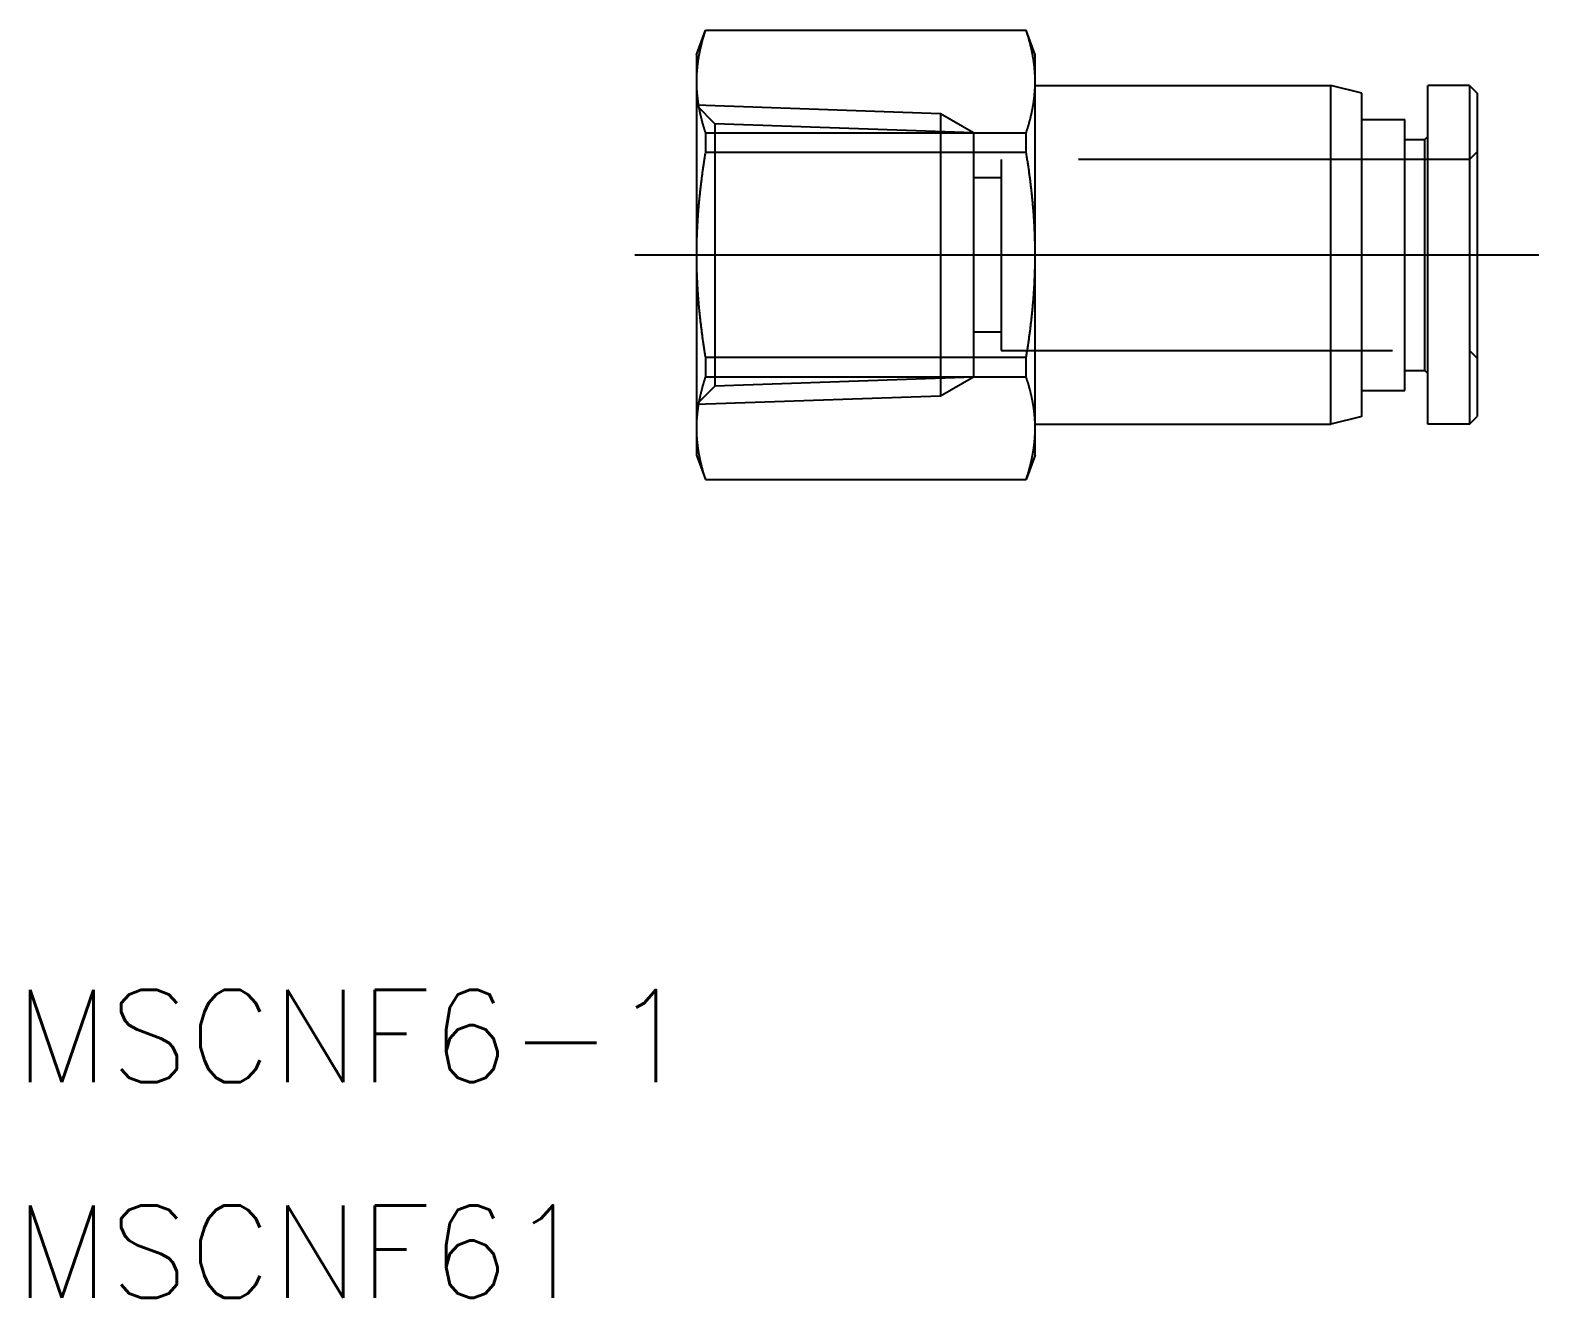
# Model space of a CAD drawing. Extents: x -66.3 to 8.5, y -33.9 to 9.3.
# Drawn here: x -66.32 to -17.34, y -33.88 to 7.3 of the extents above; entities that cross this region are included whole.
import ezdxf

# ---------------------------------------------------------------- set-up
doc = ezdxf.new("R2010")
doc.units = 0
doc.linetypes.add('CENTER', pattern=[50.8, 31.75, -6.35, 6.35, -6.35])
doc.linetypes.add('DASHED', pattern=[19.05, 12.7, -6.35])
doc.layers.get('0').update_dxf_attribs({"linetype": 'CONTINUOUS'})
doc.layers.add('CENTER', color=1, linetype='CENTER')
doc.styles.get("Standard").update_dxf_attribs({"font": 'txt.shx', "height": 3, "bigfont": 'bigfont.shx'})

msp = doc.modelspace()

# ---------------------------------------------------------------- linework, layer by layer
at = {"color": 7, "linetype": 'CONTINUOUS'}
for p, q in [((-44.688, 6.5), (-44.397, 7.3)), ((-44.397, 7.3), (-33.979, 7.3)), ((-44.397, 7.3), (-44.397, 7.29)), ((-33.979, 7.29), (-44.397, 7.29)), ((-33.688, 6.5), (-33.979, 7.3)), ((-33.979, 7.29), (-33.979, 7.3)), ((-44.688, 6.5), (-44.688, 5.629)), ((-33.688, 5.629), (-33.688, 6.5)), ((-44.688, 5.629), (-44.688, 0)), ((-33.688, 0), (-33.688, 5.629)), ((-33.688, 5.5), (-24.088, 5.5)), ((-24.088, -5.5), (-24.088, 5.5)), ((-23.088, 5.25), (-24.088, 5.5)), ((-20.938, -5.5), (-20.938, 5.5)), ((-19.588, 5.5), (-20.938, 5.5)), ((-19.588, 5.5), (-19.588, -5.5)), ((-19.588, 5.5), (-19.338, 5.25)), ((-23.088, -5.25), (-23.088, 5.25)), ((-19.338, 5.25), (-19.338, -5.25)), ((-44.397, 3.968), (-33.979, 3.968)), ((-44.397, 3.968), (-44.397, 3.323)), ((-33.979, 3.323), (-33.979, 3.968)), ((-23.088, 4.4), (-21.688, 4.4)), ((-21.688, -4.4), (-21.688, 4.4)), ((-21.688, 3.75), (-21.038, 3.75)), ((-21.038, 3.75), (-20.938, 3.85)), ((-21.038, -3.75), (-21.038, 3.75)), ((-33.979, 3.323), (-44.397, 3.323)), ((-44.688, 0), (-44.688, -5.629)), ((-33.688, -5.629), (-33.688, 0)), ((-44.397, -3.323), (-33.979, -3.323)), ((-44.397, -3.323), (-44.397, -3.968)), ((-33.979, -3.968), (-33.979, -3.323)), ((-21.688, -3.75), (-21.038, -3.75)), ((-21.038, -3.75), (-20.938, -3.85)), ((-33.979, -3.968), (-44.397, -3.968)), ((-23.088, -4.4), (-21.688, -4.4)), ((-23.088, -5.25), (-24.088, -5.5)), ((-19.588, -5.5), (-19.338, -5.25)), ((-44.688, -5.629), (-44.688, -6.5)), ((-33.688, -5.5), (-24.088, -5.5)), ((-33.688, -6.5), (-33.688, -5.629)), ((-19.588, -5.5), (-20.938, -5.5)), ((-44.688, -6.5), (-44.397, -7.3)), ((-33.688, -6.5), (-33.979, -7.3)), ((-44.397, -7.29), (-33.979, -7.29)), ((-44.397, -7.29), (-44.397, -7.3)), ((-44.397, -7.3), (-33.979, -7.3)), ((-33.979, -7.3), (-33.979, -7.29))]:
    msp.add_line(p, q, dxfattribs=at)
at = {"color": 3, "linetype": 'DASHED'}
for p, q in [((-36.759, 4.587), (-44.688, 4.864)), ((-44.688, 4.864), (-44.086, 4.262)), ((-36.759, 4.587), (-36.759, -4.587)), ((-35.688, 3.969), (-36.759, 4.587)), ((-44.086, 4.262), (-44.086, -4.262)), ((-35.688, 3.969), (-44.086, 4.262)), ((-35.688, 3.969), (-35.688, -3.969)), ((-19.588, 3.1), (-34.788, 3.1)), ((-34.788, 3.1), (-34.788, -3.1)), ((-19.338, 3.35), (-19.588, 3.1)), ((-34.788, 2.5), (-35.688, 2.5)), ((-35.688, -2.5), (-34.788, -2.5)), ((-34.788, -3.1), (-19.588, -3.1)), ((-19.338, -3.35), (-19.588, -3.1)), ((-44.688, -4.864), (-44.086, -4.262)), ((-35.688, -3.969), (-44.086, -4.262)), ((-35.688, -3.969), (-36.759, -4.587)), ((-36.759, -4.587), (-44.688, -4.864))]:
    msp.add_line(p, q, dxfattribs=at)
at = {"color": 7}
for points in [[(-44.397, 7.29, 0), (-44.403, 7.272, 0), (-44.409, 7.254, 0), (-44.415, 7.237, 0), (-44.42, 7.219, 0), (-44.426, 7.201, 0), (-44.432, 7.183, 0), (-44.437, 7.165, 0), (-44.443, 7.147, 0), (-44.448, 7.129, 0), (-44.454, 7.112, 0), (-44.459, 7.094, 0), (-44.464, 7.076, 0), (-44.469, 7.059, 0), (-44.475, 7.041, 0), (-44.48, 7.023, 0), (-44.485, 7.006, 0), (-44.49, 6.988, 0), (-44.495, 6.97, 0), (-44.499, 6.953, 0), (-44.504, 6.935, 0), (-44.509, 6.918, 0), (-44.514, 6.9, 0), (-44.518, 6.883, 0), (-44.523, 6.865, 0), (-44.527, 6.848, 0), (-44.532, 6.83, 0), (-44.536, 6.813, 0), (-44.54, 6.796, 0), (-44.545, 6.778, 0), (-44.549, 6.761, 0), (-44.553, 6.743, 0), (-44.557, 6.726, 0), (-44.561, 6.709, 0), (-44.565, 6.691, 0), (-44.569, 6.674, 0), (-44.573, 6.657, 0), (-44.577, 6.639, 0), (-44.58, 6.622, 0), (-44.584, 6.605, 0), (-44.587, 6.588, 0), (-44.591, 6.57, 0), (-44.594, 6.553, 0), (-44.598, 6.536, 0), (-44.601, 6.519, 0), (-44.605, 6.501, 0), (-44.608, 6.484, 0), (-44.611, 6.467, 0), (-44.614, 6.45, 0), (-44.617, 6.432, 0), (-44.62, 6.415, 0), (-44.623, 6.398, 0), (-44.626, 6.381, 0), (-44.629, 6.363, 0), (-44.631, 6.346, 0), (-44.634, 6.329, 0), (-44.637, 6.312, 0), (-44.639, 6.294, 0), (-44.642, 6.277, 0), (-44.644, 6.26, 0), (-44.646, 6.243, 0), (-44.649, 6.225, 0), (-44.651, 6.208, 0), (-44.653, 6.191, 0), (-44.655, 6.173, 0), (-44.657, 6.156, 0), (-44.659, 6.139, 0), (-44.661, 6.122, 0), (-44.663, 6.104, 0), (-44.665, 6.087, 0), (-44.667, 6.07, 0), (-44.668, 6.052, 0), (-44.67, 6.035, 0), (-44.671, 6.017, 0), (-44.673, 6, 0), (-44.674, 5.982, 0), (-44.676, 5.965, 0), (-44.677, 5.948, 0), (-44.678, 5.93, 0), (-44.679, 5.913, 0), (-44.68, 5.895, 0), (-44.681, 5.878, 0), (-44.682, 5.86, 0), (-44.683, 5.842, 0), (-44.684, 5.825, 0), (-44.685, 5.807, 0), (-44.685, 5.789, 0), (-44.686, 5.772, 0), (-44.686, 5.754, 0), (-44.687, 5.736, 0), (-44.687, 5.718, 0), (-44.688, 5.701, 0), (-44.688, 5.683, 0), (-44.688, 5.665, 0), (-44.688, 5.647, 0), (-44.688, 5.629, 0)], [(-33.688, 5.629, 0), (-33.688, 5.647, 0), (-33.688, 5.664, 0), (-33.688, 5.681, 0), (-33.689, 5.699, 0), (-33.689, 5.716, 0), (-33.689, 5.733, 0), (-33.69, 5.75, 0), (-33.69, 5.768, 0), (-33.691, 5.785, 0), (-33.691, 5.802, 0), (-33.692, 5.819, 0), (-33.693, 5.837, 0), (-33.694, 5.854, 0), (-33.695, 5.871, 0), (-33.696, 5.888, 0), (-33.697, 5.905, 0), (-33.698, 5.922, 0), (-33.699, 5.94, 0), (-33.7, 5.957, 0), (-33.702, 5.974, 0), (-33.703, 5.991, 0), (-33.704, 6.008, 0), (-33.706, 6.025, 0), (-33.707, 6.042, 0), (-33.709, 6.059, 0), (-33.711, 6.077, 0), (-33.712, 6.094, 0), (-33.714, 6.111, 0), (-33.716, 6.128, 0), (-33.718, 6.145, 0), (-33.72, 6.162, 0), (-33.722, 6.179, 0), (-33.724, 6.196, 0), (-33.726, 6.214, 0), (-33.728, 6.231, 0), (-33.731, 6.248, 0), (-33.733, 6.265, 0), (-33.736, 6.282, 0), (-33.738, 6.299, 0), (-33.74, 6.316, 0), (-33.743, 6.333, 0), (-33.746, 6.351, 0), (-33.748, 6.368, 0), (-33.751, 6.385, 0), (-33.754, 6.402, 0), (-33.757, 6.419, 0), (-33.76, 6.437, 0), (-33.763, 6.454, 0), (-33.766, 6.471, 0), (-33.77, 6.488, 0), (-33.773, 6.506, 0), (-33.776, 6.523, 0), (-33.779, 6.54, 0), (-33.783, 6.558, 0), (-33.786, 6.575, 0), (-33.79, 6.592, 0), (-33.794, 6.61, 0), (-33.797, 6.627, 0), (-33.801, 6.645, 0), (-33.805, 6.662, 0), (-33.809, 6.679, 0), (-33.813, 6.697, 0), (-33.817, 6.714, 0), (-33.821, 6.732, 0), (-33.825, 6.75, 0), (-33.829, 6.767, 0), (-33.833, 6.785, 0), (-33.838, 6.802, 0), (-33.842, 6.82, 0), (-33.846, 6.838, 0), (-33.851, 6.855, 0), (-33.856, 6.873, 0), (-33.86, 6.891, 0), (-33.865, 6.909, 0), (-33.87, 6.926, 0), (-33.875, 6.944, 0), (-33.88, 6.962, 0), (-33.884, 6.98, 0), (-33.889, 6.998, 0), (-33.895, 7.016, 0), (-33.9, 7.034, 0), (-33.905, 7.052, 0), (-33.91, 7.07, 0), (-33.916, 7.088, 0), (-33.921, 7.107, 0), (-33.927, 7.125, 0), (-33.932, 7.143, 0), (-33.938, 7.161, 0), (-33.944, 7.18, 0), (-33.949, 7.198, 0), (-33.955, 7.216, 0), (-33.961, 7.235, 0), (-33.967, 7.253, 0), (-33.973, 7.272, 0), (-33.979, 7.29, 0)], [(-44.688, 5.629, 0), (-44.688, 5.611, 0), (-44.688, 5.593, 0), (-44.688, 5.575, 0), (-44.688, 5.558, 0), (-44.687, 5.54, 0), (-44.687, 5.522, 0), (-44.686, 5.504, 0), (-44.686, 5.487, 0), (-44.685, 5.469, 0), (-44.685, 5.451, 0), (-44.684, 5.434, 0), (-44.683, 5.416, 0), (-44.682, 5.398, 0), (-44.681, 5.381, 0), (-44.68, 5.363, 0), (-44.679, 5.346, 0), (-44.678, 5.328, 0), (-44.677, 5.311, 0), (-44.676, 5.293, 0), (-44.674, 5.276, 0), (-44.673, 5.258, 0), (-44.671, 5.241, 0), (-44.67, 5.224, 0), (-44.668, 5.206, 0), (-44.667, 5.189, 0), (-44.665, 5.171, 0), (-44.663, 5.154, 0), (-44.661, 5.137, 0), (-44.659, 5.119, 0), (-44.657, 5.102, 0), (-44.655, 5.085, 0), (-44.653, 5.068, 0), (-44.651, 5.05, 0), (-44.649, 5.033, 0), (-44.646, 5.016, 0), (-44.644, 4.998, 0), (-44.642, 4.981, 0), (-44.639, 4.964, 0), (-44.637, 4.947, 0), (-44.634, 4.929, 0), (-44.631, 4.912, 0), (-44.629, 4.895, 0), (-44.626, 4.878, 0), (-44.623, 4.86, 0), (-44.62, 4.843, 0), (-44.617, 4.826, 0), (-44.614, 4.809, 0), (-44.611, 4.792, 0), (-44.608, 4.774, 0), (-44.605, 4.757, 0), (-44.601, 4.74, 0), (-44.598, 4.723, 0), (-44.594, 4.705, 0), (-44.591, 4.688, 0), (-44.587, 4.671, 0), (-44.584, 4.653, 0), (-44.58, 4.636, 0), (-44.577, 4.619, 0), (-44.573, 4.602, 0), (-44.569, 4.584, 0), (-44.565, 4.567, 0), (-44.561, 4.55, 0), (-44.557, 4.532, 0), (-44.553, 4.515, 0), (-44.549, 4.498, 0), (-44.545, 4.48, 0), (-44.54, 4.463, 0), (-44.536, 4.445, 0), (-44.532, 4.428, 0), (-44.527, 4.41, 0), (-44.523, 4.393, 0), (-44.518, 4.376, 0), (-44.514, 4.358, 0), (-44.509, 4.341, 0), (-44.504, 4.323, 0), (-44.499, 4.306, 0), (-44.495, 4.288, 0), (-44.49, 4.27, 0), (-44.485, 4.253, 0), (-44.48, 4.235, 0), (-44.475, 4.217, 0), (-44.469, 4.2, 0), (-44.464, 4.182, 0), (-44.459, 4.164, 0), (-44.454, 4.147, 0), (-44.448, 4.129, 0), (-44.443, 4.111, 0), (-44.437, 4.093, 0), (-44.432, 4.075, 0), (-44.426, 4.058, 0), (-44.42, 4.04, 0), (-44.415, 4.022, 0), (-44.409, 4.004, 0), (-44.403, 3.986, 0), (-44.397, 3.968, 0)], [(-33.979, 3.968, 0), (-33.973, 3.986, 0), (-33.967, 4.005, 0), (-33.961, 4.023, 0), (-33.955, 4.042, 0), (-33.949, 4.06, 0), (-33.944, 4.079, 0), (-33.938, 4.097, 0), (-33.932, 4.115, 0), (-33.927, 4.134, 0), (-33.921, 4.152, 0), (-33.916, 4.17, 0), (-33.91, 4.188, 0), (-33.905, 4.206, 0), (-33.9, 4.224, 0), (-33.895, 4.242, 0), (-33.889, 4.26, 0), (-33.884, 4.278, 0), (-33.88, 4.296, 0), (-33.875, 4.314, 0), (-33.87, 4.332, 0), (-33.865, 4.35, 0), (-33.86, 4.367, 0), (-33.856, 4.385, 0), (-33.851, 4.403, 0), (-33.846, 4.421, 0), (-33.842, 4.438, 0), (-33.838, 4.456, 0), (-33.833, 4.474, 0), (-33.829, 4.491, 0), (-33.825, 4.509, 0), (-33.821, 4.526, 0), (-33.817, 4.544, 0), (-33.813, 4.561, 0), (-33.809, 4.579, 0), (-33.805, 4.596, 0), (-33.801, 4.614, 0), (-33.797, 4.631, 0), (-33.794, 4.649, 0), (-33.79, 4.666, 0), (-33.786, 4.683, 0), (-33.783, 4.701, 0), (-33.779, 4.718, 0), (-33.776, 4.735, 0), (-33.773, 4.753, 0), (-33.77, 4.77, 0), (-33.766, 4.787, 0), (-33.763, 4.804, 0), (-33.76, 4.822, 0), (-33.757, 4.839, 0), (-33.754, 4.856, 0), (-33.751, 4.873, 0), (-33.748, 4.89, 0), (-33.746, 4.908, 0), (-33.743, 4.925, 0), (-33.74, 4.942, 0), (-33.738, 4.959, 0), (-33.736, 4.976, 0), (-33.733, 4.993, 0), (-33.731, 5.011, 0), (-33.728, 5.028, 0), (-33.726, 5.045, 0), (-33.724, 5.062, 0), (-33.722, 5.079, 0), (-33.72, 5.096, 0), (-33.718, 5.113, 0), (-33.716, 5.13, 0), (-33.714, 5.148, 0), (-33.712, 5.165, 0), (-33.711, 5.182, 0), (-33.709, 5.199, 0), (-33.707, 5.216, 0), (-33.706, 5.233, 0), (-33.704, 5.25, 0), (-33.703, 5.267, 0), (-33.702, 5.284, 0), (-33.7, 5.302, 0), (-33.699, 5.319, 0), (-33.698, 5.336, 0), (-33.697, 5.353, 0), (-33.696, 5.37, 0), (-33.695, 5.387, 0), (-33.694, 5.405, 0), (-33.693, 5.422, 0), (-33.692, 5.439, 0), (-33.691, 5.456, 0), (-33.691, 5.473, 0), (-33.69, 5.491, 0), (-33.69, 5.508, 0), (-33.689, 5.525, 0), (-33.689, 5.542, 0), (-33.689, 5.56, 0), (-33.688, 5.577, 0), (-33.688, 5.594, 0), (-33.688, 5.612, 0), (-33.688, 5.629, 0)], [(-44.397, 3.323, 0), (-44.403, 3.287, 0), (-44.409, 3.251, 0), (-44.415, 3.215, 0), (-44.42, 3.179, 0), (-44.426, 3.143, 0), (-44.432, 3.107, 0), (-44.437, 3.072, 0), (-44.443, 3.036, 0), (-44.448, 3, 0), (-44.454, 2.965, 0), (-44.459, 2.929, 0), (-44.464, 2.894, 0), (-44.469, 2.859, 0), (-44.475, 2.823, 0), (-44.48, 2.788, 0), (-44.485, 2.753, 0), (-44.49, 2.718, 0), (-44.495, 2.682, 0), (-44.499, 2.647, 0), (-44.504, 2.612, 0), (-44.509, 2.577, 0), (-44.514, 2.542, 0), (-44.518, 2.507, 0), (-44.523, 2.472, 0), (-44.527, 2.437, 0), (-44.532, 2.402, 0), (-44.536, 2.368, 0), (-44.54, 2.333, 0), (-44.545, 2.298, 0), (-44.549, 2.263, 0), (-44.553, 2.229, 0), (-44.557, 2.194, 0), (-44.561, 2.159, 0), (-44.565, 2.124, 0), (-44.569, 2.09, 0), (-44.573, 2.055, 0), (-44.577, 2.021, 0), (-44.58, 1.986, 0), (-44.584, 1.951, 0), (-44.587, 1.917, 0), (-44.591, 1.882, 0), (-44.594, 1.848, 0), (-44.598, 1.813, 0), (-44.601, 1.779, 0), (-44.605, 1.744, 0), (-44.608, 1.71, 0), (-44.611, 1.675, 0), (-44.614, 1.641, 0), (-44.617, 1.606, 0), (-44.62, 1.572, 0), (-44.623, 1.537, 0), (-44.626, 1.503, 0), (-44.629, 1.468, 0), (-44.631, 1.434, 0), (-44.634, 1.399, 0), (-44.637, 1.365, 0), (-44.639, 1.33, 0), (-44.642, 1.296, 0), (-44.644, 1.261, 0), (-44.646, 1.227, 0), (-44.649, 1.192, 0), (-44.651, 1.158, 0), (-44.653, 1.123, 0), (-44.655, 1.089, 0), (-44.657, 1.054, 0), (-44.659, 1.019, 0), (-44.661, 0.985, 0), (-44.663, 0.95, 0), (-44.665, 0.915, 0), (-44.667, 0.881, 0), (-44.668, 0.846, 0), (-44.67, 0.811, 0), (-44.671, 0.776, 0), (-44.673, 0.742, 0), (-44.674, 0.707, 0), (-44.676, 0.672, 0), (-44.677, 0.637, 0), (-44.678, 0.602, 0), (-44.679, 0.567, 0), (-44.68, 0.532, 0), (-44.681, 0.497, 0), (-44.682, 0.462, 0), (-44.683, 0.426, 0), (-44.684, 0.391, 0), (-44.685, 0.356, 0), (-44.685, 0.321, 0), (-44.686, 0.285, 0), (-44.686, 0.25, 0), (-44.687, 0.214, 0), (-44.687, 0.179, 0), (-44.688, 0.143, 0), (-44.688, 0.107, 0), (-44.688, 0.072, 0), (-44.688, 0.036, 0), (-44.688, 0, 0)], [(-33.688, 0, 0), (-33.688, 0.035, 0), (-33.688, 0.069, 0), (-33.688, 0.104, 0), (-33.689, 0.139, 0), (-33.689, 0.173, 0), (-33.689, 0.208, 0), (-33.69, 0.243, 0), (-33.69, 0.277, 0), (-33.691, 0.312, 0), (-33.691, 0.346, 0), (-33.692, 0.38, 0), (-33.693, 0.415, 0), (-33.694, 0.449, 0), (-33.695, 0.484, 0), (-33.696, 0.518, 0), (-33.697, 0.552, 0), (-33.698, 0.587, 0), (-33.699, 0.621, 0), (-33.7, 0.655, 0), (-33.702, 0.689, 0), (-33.703, 0.724, 0), (-33.704, 0.758, 0), (-33.706, 0.792, 0), (-33.707, 0.826, 0), (-33.709, 0.861, 0), (-33.711, 0.895, 0), (-33.712, 0.929, 0), (-33.714, 0.963, 0), (-33.716, 0.998, 0), (-33.718, 1.032, 0), (-33.72, 1.066, 0), (-33.722, 1.1, 0), (-33.724, 1.134, 0), (-33.726, 1.169, 0), (-33.728, 1.203, 0), (-33.731, 1.237, 0), (-33.733, 1.271, 0), (-33.736, 1.306, 0), (-33.738, 1.34, 0), (-33.74, 1.374, 0), (-33.743, 1.409, 0), (-33.746, 1.443, 0), (-33.748, 1.477, 0), (-33.751, 1.512, 0), (-33.754, 1.546, 0), (-33.757, 1.581, 0), (-33.76, 1.615, 0), (-33.763, 1.649, 0), (-33.766, 1.684, 0), (-33.77, 1.719, 0), (-33.773, 1.753, 0), (-33.776, 1.788, 0), (-33.779, 1.822, 0), (-33.783, 1.857, 0), (-33.786, 1.892, 0), (-33.79, 1.926, 0), (-33.794, 1.961, 0), (-33.797, 1.996, 0), (-33.801, 2.031, 0), (-33.805, 2.066, 0), (-33.809, 2.101, 0), (-33.813, 2.135, 0), (-33.817, 2.171, 0), (-33.821, 2.206, 0), (-33.825, 2.241, 0), (-33.829, 2.276, 0), (-33.833, 2.311, 0), (-33.838, 2.346, 0), (-33.842, 2.382, 0), (-33.846, 2.417, 0), (-33.851, 2.452, 0), (-33.856, 2.488, 0), (-33.86, 2.523, 0), (-33.865, 2.559, 0), (-33.87, 2.595, 0), (-33.875, 2.63, 0), (-33.88, 2.666, 0), (-33.884, 2.702, 0), (-33.889, 2.738, 0), (-33.895, 2.774, 0), (-33.9, 2.81, 0), (-33.905, 2.846, 0), (-33.91, 2.882, 0), (-33.916, 2.918, 0), (-33.921, 2.955, 0), (-33.927, 2.991, 0), (-33.932, 3.028, 0), (-33.938, 3.064, 0), (-33.944, 3.101, 0), (-33.949, 3.138, 0), (-33.955, 3.175, 0), (-33.961, 3.211, 0), (-33.967, 3.248, 0), (-33.973, 3.285, 0), (-33.979, 3.323, 0)], [(-44.688, 0, 0), (-44.688, -0.036, 0), (-44.688, -0.072, 0), (-44.688, -0.107, 0), (-44.688, -0.143, 0), (-44.687, -0.179, 0), (-44.687, -0.214, 0), (-44.686, -0.25, 0), (-44.686, -0.285, 0), (-44.685, -0.321, 0), (-44.685, -0.356, 0), (-44.684, -0.391, 0), (-44.683, -0.426, 0), (-44.682, -0.462, 0), (-44.681, -0.497, 0), (-44.68, -0.532, 0), (-44.679, -0.567, 0), (-44.678, -0.602, 0), (-44.677, -0.637, 0), (-44.676, -0.672, 0), (-44.674, -0.707, 0), (-44.673, -0.742, 0), (-44.671, -0.776, 0), (-44.67, -0.811, 0), (-44.668, -0.846, 0), (-44.667, -0.881, 0), (-44.665, -0.915, 0), (-44.663, -0.95, 0), (-44.661, -0.985, 0), (-44.659, -1.019, 0), (-44.657, -1.054, 0), (-44.655, -1.089, 0), (-44.653, -1.123, 0), (-44.651, -1.158, 0), (-44.649, -1.192, 0), (-44.646, -1.227, 0), (-44.644, -1.261, 0), (-44.642, -1.296, 0), (-44.639, -1.33, 0), (-44.637, -1.365, 0), (-44.634, -1.399, 0), (-44.631, -1.434, 0), (-44.629, -1.468, 0), (-44.626, -1.503, 0), (-44.623, -1.537, 0), (-44.62, -1.572, 0), (-44.617, -1.606, 0), (-44.614, -1.641, 0), (-44.611, -1.675, 0), (-44.608, -1.71, 0), (-44.605, -1.744, 0), (-44.601, -1.779, 0), (-44.598, -1.813, 0), (-44.594, -1.848, 0), (-44.591, -1.882, 0), (-44.587, -1.917, 0), (-44.584, -1.951, 0), (-44.58, -1.986, 0), (-44.577, -2.021, 0), (-44.573, -2.055, 0), (-44.569, -2.09, 0), (-44.565, -2.124, 0), (-44.561, -2.159, 0), (-44.557, -2.194, 0), (-44.553, -2.229, 0), (-44.549, -2.263, 0), (-44.545, -2.298, 0), (-44.54, -2.333, 0), (-44.536, -2.368, 0), (-44.532, -2.402, 0), (-44.527, -2.437, 0), (-44.523, -2.472, 0), (-44.518, -2.507, 0), (-44.514, -2.542, 0), (-44.509, -2.577, 0), (-44.504, -2.612, 0), (-44.499, -2.647, 0), (-44.495, -2.682, 0), (-44.49, -2.718, 0), (-44.485, -2.753, 0), (-44.48, -2.788, 0), (-44.475, -2.823, 0), (-44.469, -2.859, 0), (-44.464, -2.894, 0), (-44.459, -2.929, 0), (-44.454, -2.965, 0), (-44.448, -3, 0), (-44.443, -3.036, 0), (-44.437, -3.072, 0), (-44.432, -3.107, 0), (-44.426, -3.143, 0), (-44.42, -3.179, 0), (-44.415, -3.215, 0), (-44.409, -3.251, 0), (-44.403, -3.287, 0), (-44.397, -3.323, 0)], [(-33.979, -3.323, 0), (-33.973, -3.285, 0), (-33.967, -3.248, 0), (-33.961, -3.211, 0), (-33.955, -3.175, 0), (-33.949, -3.138, 0), (-33.944, -3.101, 0), (-33.938, -3.064, 0), (-33.932, -3.028, 0), (-33.927, -2.991, 0), (-33.921, -2.955, 0), (-33.916, -2.918, 0), (-33.91, -2.882, 0), (-33.905, -2.846, 0), (-33.9, -2.81, 0), (-33.895, -2.774, 0), (-33.889, -2.738, 0), (-33.884, -2.702, 0), (-33.88, -2.666, 0), (-33.875, -2.63, 0), (-33.87, -2.595, 0), (-33.865, -2.559, 0), (-33.86, -2.523, 0), (-33.856, -2.488, 0), (-33.851, -2.452, 0), (-33.846, -2.417, 0), (-33.842, -2.382, 0), (-33.838, -2.346, 0), (-33.833, -2.311, 0), (-33.829, -2.276, 0), (-33.825, -2.241, 0), (-33.821, -2.206, 0), (-33.817, -2.171, 0), (-33.813, -2.135, 0), (-33.809, -2.101, 0), (-33.805, -2.066, 0), (-33.801, -2.031, 0), (-33.797, -1.996, 0), (-33.794, -1.961, 0), (-33.79, -1.926, 0), (-33.786, -1.892, 0), (-33.783, -1.857, 0), (-33.779, -1.822, 0), (-33.776, -1.788, 0), (-33.773, -1.753, 0), (-33.77, -1.719, 0), (-33.766, -1.684, 0), (-33.763, -1.649, 0), (-33.76, -1.615, 0), (-33.757, -1.581, 0), (-33.754, -1.546, 0), (-33.751, -1.512, 0), (-33.748, -1.477, 0), (-33.746, -1.443, 0), (-33.743, -1.409, 0), (-33.74, -1.374, 0), (-33.738, -1.34, 0), (-33.736, -1.306, 0), (-33.733, -1.271, 0), (-33.731, -1.237, 0), (-33.728, -1.203, 0), (-33.726, -1.169, 0), (-33.724, -1.134, 0), (-33.722, -1.1, 0), (-33.72, -1.066, 0), (-33.718, -1.032, 0), (-33.716, -0.998, 0), (-33.714, -0.963, 0), (-33.712, -0.929, 0), (-33.711, -0.895, 0), (-33.709, -0.861, 0), (-33.707, -0.826, 0), (-33.706, -0.792, 0), (-33.704, -0.758, 0), (-33.703, -0.724, 0), (-33.702, -0.689, 0), (-33.7, -0.655, 0), (-33.699, -0.621, 0), (-33.698, -0.587, 0), (-33.697, -0.552, 0), (-33.696, -0.518, 0), (-33.695, -0.484, 0), (-33.694, -0.449, 0), (-33.693, -0.415, 0), (-33.692, -0.38, 0), (-33.691, -0.346, 0), (-33.691, -0.312, 0), (-33.69, -0.277, 0), (-33.69, -0.243, 0), (-33.689, -0.208, 0), (-33.689, -0.173, 0), (-33.689, -0.139, 0), (-33.688, -0.104, 0), (-33.688, -0.069, 0), (-33.688, -0.035, 0), (-33.688, 0, 0)], [(-44.397, -3.968, 0), (-44.403, -3.986, 0), (-44.409, -4.004, 0), (-44.415, -4.022, 0), (-44.42, -4.04, 0), (-44.426, -4.058, 0), (-44.432, -4.075, 0), (-44.437, -4.093, 0), (-44.443, -4.111, 0), (-44.448, -4.129, 0), (-44.454, -4.147, 0), (-44.459, -4.164, 0), (-44.464, -4.182, 0), (-44.469, -4.2, 0), (-44.475, -4.217, 0), (-44.48, -4.235, 0), (-44.485, -4.253, 0), (-44.49, -4.27, 0), (-44.495, -4.288, 0), (-44.499, -4.306, 0), (-44.504, -4.323, 0), (-44.509, -4.341, 0), (-44.514, -4.358, 0), (-44.518, -4.376, 0), (-44.523, -4.393, 0), (-44.527, -4.41, 0), (-44.532, -4.428, 0), (-44.536, -4.445, 0), (-44.54, -4.463, 0), (-44.545, -4.48, 0), (-44.549, -4.498, 0), (-44.553, -4.515, 0), (-44.557, -4.532, 0), (-44.561, -4.55, 0), (-44.565, -4.567, 0), (-44.569, -4.584, 0), (-44.573, -4.602, 0), (-44.577, -4.619, 0), (-44.58, -4.636, 0), (-44.584, -4.653, 0), (-44.587, -4.671, 0), (-44.591, -4.688, 0), (-44.594, -4.705, 0), (-44.598, -4.723, 0), (-44.601, -4.74, 0), (-44.605, -4.757, 0), (-44.608, -4.774, 0), (-44.611, -4.792, 0), (-44.614, -4.809, 0), (-44.617, -4.826, 0), (-44.62, -4.843, 0), (-44.623, -4.86, 0), (-44.626, -4.878, 0), (-44.629, -4.895, 0), (-44.631, -4.912, 0), (-44.634, -4.929, 0), (-44.637, -4.947, 0), (-44.639, -4.964, 0), (-44.642, -4.981, 0), (-44.644, -4.998, 0), (-44.646, -5.016, 0), (-44.649, -5.033, 0), (-44.651, -5.05, 0), (-44.653, -5.068, 0), (-44.655, -5.085, 0), (-44.657, -5.102, 0), (-44.659, -5.119, 0), (-44.661, -5.137, 0), (-44.663, -5.154, 0), (-44.665, -5.171, 0), (-44.667, -5.189, 0), (-44.668, -5.206, 0), (-44.67, -5.224, 0), (-44.671, -5.241, 0), (-44.673, -5.258, 0), (-44.674, -5.276, 0), (-44.676, -5.293, 0), (-44.677, -5.311, 0), (-44.678, -5.328, 0), (-44.679, -5.346, 0), (-44.68, -5.363, 0), (-44.681, -5.381, 0), (-44.682, -5.398, 0), (-44.683, -5.416, 0), (-44.684, -5.434, 0), (-44.685, -5.451, 0), (-44.685, -5.469, 0), (-44.686, -5.487, 0), (-44.686, -5.504, 0), (-44.687, -5.522, 0), (-44.687, -5.54, 0), (-44.688, -5.558, 0), (-44.688, -5.575, 0), (-44.688, -5.593, 0), (-44.688, -5.611, 0), (-44.688, -5.629, 0)], [(-33.688, -5.629, 0), (-33.688, -5.612, 0), (-33.688, -5.594, 0), (-33.688, -5.577, 0), (-33.689, -5.56, 0), (-33.689, -5.542, 0), (-33.689, -5.525, 0), (-33.69, -5.508, 0), (-33.69, -5.491, 0), (-33.691, -5.473, 0), (-33.691, -5.456, 0), (-33.692, -5.439, 0), (-33.693, -5.422, 0), (-33.694, -5.405, 0), (-33.695, -5.387, 0), (-33.696, -5.37, 0), (-33.697, -5.353, 0), (-33.698, -5.336, 0), (-33.699, -5.319, 0), (-33.7, -5.302, 0), (-33.702, -5.284, 0), (-33.703, -5.267, 0), (-33.704, -5.25, 0), (-33.706, -5.233, 0), (-33.707, -5.216, 0), (-33.709, -5.199, 0), (-33.711, -5.182, 0), (-33.712, -5.165, 0), (-33.714, -5.148, 0), (-33.716, -5.13, 0), (-33.718, -5.113, 0), (-33.72, -5.096, 0), (-33.722, -5.079, 0), (-33.724, -5.062, 0), (-33.726, -5.045, 0), (-33.728, -5.028, 0), (-33.731, -5.011, 0), (-33.733, -4.993, 0), (-33.736, -4.976, 0), (-33.738, -4.959, 0), (-33.74, -4.942, 0), (-33.743, -4.925, 0), (-33.746, -4.908, 0), (-33.748, -4.89, 0), (-33.751, -4.873, 0), (-33.754, -4.856, 0), (-33.757, -4.839, 0), (-33.76, -4.822, 0), (-33.763, -4.804, 0), (-33.766, -4.787, 0), (-33.77, -4.77, 0), (-33.773, -4.753, 0), (-33.776, -4.735, 0), (-33.779, -4.718, 0), (-33.783, -4.701, 0), (-33.786, -4.683, 0), (-33.79, -4.666, 0), (-33.794, -4.649, 0), (-33.797, -4.631, 0), (-33.801, -4.614, 0), (-33.805, -4.596, 0), (-33.809, -4.579, 0), (-33.813, -4.561, 0), (-33.817, -4.544, 0), (-33.821, -4.526, 0), (-33.825, -4.509, 0), (-33.829, -4.491, 0), (-33.833, -4.474, 0), (-33.838, -4.456, 0), (-33.842, -4.438, 0), (-33.846, -4.421, 0), (-33.851, -4.403, 0), (-33.856, -4.385, 0), (-33.86, -4.367, 0), (-33.865, -4.35, 0), (-33.87, -4.332, 0), (-33.875, -4.314, 0), (-33.88, -4.296, 0), (-33.884, -4.278, 0), (-33.889, -4.26, 0), (-33.895, -4.242, 0), (-33.9, -4.224, 0), (-33.905, -4.206, 0), (-33.91, -4.188, 0), (-33.916, -4.17, 0), (-33.921, -4.152, 0), (-33.927, -4.134, 0), (-33.932, -4.115, 0), (-33.938, -4.097, 0), (-33.944, -4.079, 0), (-33.949, -4.06, 0), (-33.955, -4.042, 0), (-33.961, -4.023, 0), (-33.967, -4.005, 0), (-33.973, -3.986, 0), (-33.979, -3.968, 0)], [(-44.688, -5.629, 0), (-44.688, -5.647, 0), (-44.688, -5.665, 0), (-44.688, -5.683, 0), (-44.688, -5.701, 0), (-44.687, -5.718, 0), (-44.687, -5.736, 0), (-44.686, -5.754, 0), (-44.686, -5.772, 0), (-44.685, -5.789, 0), (-44.685, -5.807, 0), (-44.684, -5.825, 0), (-44.683, -5.842, 0), (-44.682, -5.86, 0), (-44.681, -5.878, 0), (-44.68, -5.895, 0), (-44.679, -5.913, 0), (-44.678, -5.93, 0), (-44.677, -5.948, 0), (-44.676, -5.965, 0), (-44.674, -5.982, 0), (-44.673, -6, 0), (-44.671, -6.017, 0), (-44.67, -6.035, 0), (-44.668, -6.052, 0), (-44.667, -6.07, 0), (-44.665, -6.087, 0), (-44.663, -6.104, 0), (-44.661, -6.122, 0), (-44.659, -6.139, 0), (-44.657, -6.156, 0), (-44.655, -6.173, 0), (-44.653, -6.191, 0), (-44.651, -6.208, 0), (-44.649, -6.225, 0), (-44.646, -6.243, 0), (-44.644, -6.26, 0), (-44.642, -6.277, 0), (-44.639, -6.294, 0), (-44.637, -6.312, 0), (-44.634, -6.329, 0), (-44.631, -6.346, 0), (-44.629, -6.363, 0), (-44.626, -6.381, 0), (-44.623, -6.398, 0), (-44.62, -6.415, 0), (-44.617, -6.432, 0), (-44.614, -6.45, 0), (-44.611, -6.467, 0), (-44.608, -6.484, 0), (-44.605, -6.501, 0), (-44.601, -6.519, 0), (-44.598, -6.536, 0), (-44.594, -6.553, 0), (-44.591, -6.57, 0), (-44.587, -6.588, 0), (-44.584, -6.605, 0), (-44.58, -6.622, 0), (-44.577, -6.639, 0), (-44.573, -6.657, 0), (-44.569, -6.674, 0), (-44.565, -6.691, 0), (-44.561, -6.709, 0), (-44.557, -6.726, 0), (-44.553, -6.743, 0), (-44.549, -6.761, 0), (-44.545, -6.778, 0), (-44.54, -6.796, 0), (-44.536, -6.813, 0), (-44.532, -6.83, 0), (-44.527, -6.848, 0), (-44.523, -6.865, 0), (-44.518, -6.883, 0), (-44.514, -6.9, 0), (-44.509, -6.918, 0), (-44.504, -6.935, 0), (-44.499, -6.953, 0), (-44.495, -6.97, 0), (-44.49, -6.988, 0), (-44.485, -7.006, 0), (-44.48, -7.023, 0), (-44.475, -7.041, 0), (-44.469, -7.059, 0), (-44.464, -7.076, 0), (-44.459, -7.094, 0), (-44.454, -7.112, 0), (-44.448, -7.129, 0), (-44.443, -7.147, 0), (-44.437, -7.165, 0), (-44.432, -7.183, 0), (-44.426, -7.201, 0), (-44.42, -7.219, 0), (-44.415, -7.237, 0), (-44.409, -7.254, 0), (-44.403, -7.272, 0), (-44.397, -7.29, 0)], [(-33.979, -7.29, 0), (-33.973, -7.272, 0), (-33.967, -7.253, 0), (-33.961, -7.235, 0), (-33.955, -7.216, 0), (-33.949, -7.198, 0), (-33.944, -7.18, 0), (-33.938, -7.161, 0), (-33.932, -7.143, 0), (-33.927, -7.125, 0), (-33.921, -7.107, 0), (-33.916, -7.088, 0), (-33.91, -7.07, 0), (-33.905, -7.052, 0), (-33.9, -7.034, 0), (-33.895, -7.016, 0), (-33.889, -6.998, 0), (-33.884, -6.98, 0), (-33.88, -6.962, 0), (-33.875, -6.944, 0), (-33.87, -6.926, 0), (-33.865, -6.909, 0), (-33.86, -6.891, 0), (-33.856, -6.873, 0), (-33.851, -6.855, 0), (-33.846, -6.838, 0), (-33.842, -6.82, 0), (-33.838, -6.802, 0), (-33.833, -6.785, 0), (-33.829, -6.767, 0), (-33.825, -6.75, 0), (-33.821, -6.732, 0), (-33.817, -6.714, 0), (-33.813, -6.697, 0), (-33.809, -6.679, 0), (-33.805, -6.662, 0), (-33.801, -6.645, 0), (-33.797, -6.627, 0), (-33.794, -6.61, 0), (-33.79, -6.592, 0), (-33.786, -6.575, 0), (-33.783, -6.558, 0), (-33.779, -6.54, 0), (-33.776, -6.523, 0), (-33.773, -6.506, 0), (-33.77, -6.488, 0), (-33.766, -6.471, 0), (-33.763, -6.454, 0), (-33.76, -6.437, 0), (-33.757, -6.419, 0), (-33.754, -6.402, 0), (-33.751, -6.385, 0), (-33.748, -6.368, 0), (-33.746, -6.351, 0), (-33.743, -6.333, 0), (-33.74, -6.316, 0), (-33.738, -6.299, 0), (-33.736, -6.282, 0), (-33.733, -6.265, 0), (-33.731, -6.248, 0), (-33.728, -6.231, 0), (-33.726, -6.214, 0), (-33.724, -6.196, 0), (-33.722, -6.179, 0), (-33.72, -6.162, 0), (-33.718, -6.145, 0), (-33.716, -6.128, 0), (-33.714, -6.111, 0), (-33.712, -6.094, 0), (-33.711, -6.077, 0), (-33.709, -6.059, 0), (-33.707, -6.042, 0), (-33.706, -6.025, 0), (-33.704, -6.008, 0), (-33.703, -5.991, 0), (-33.702, -5.974, 0), (-33.7, -5.957, 0), (-33.699, -5.94, 0), (-33.698, -5.922, 0), (-33.697, -5.905, 0), (-33.696, -5.888, 0), (-33.695, -5.871, 0), (-33.694, -5.854, 0), (-33.693, -5.837, 0), (-33.692, -5.819, 0), (-33.691, -5.802, 0), (-33.691, -5.785, 0), (-33.69, -5.768, 0), (-33.69, -5.75, 0), (-33.689, -5.733, 0), (-33.689, -5.716, 0), (-33.689, -5.699, 0), (-33.688, -5.681, 0), (-33.688, -5.664, 0), (-33.688, -5.647, 0), (-33.688, -5.629, 0)]]:
    msp.add_polyline3d(points, dxfattribs=at)
at = {"layer": 'CENTER', "color": 1, "linetype": 'CENTER'}
msp.add_line((-46.688, 0), (-17.338, 0), dxfattribs=at)

# ---------------------------------------------------------------- texts
at = {"color": 7, "linetype": 'CONTINUOUS'}
for s, p in [('MSCNF6-1', (-66.831, -26.875)), ('MSCNF61', (-66.831, -33.875))]:
    msp.add_text(s, height=3, dxfattribs=at).set_placement(p)

doc.saveas('drawing.dxf')
